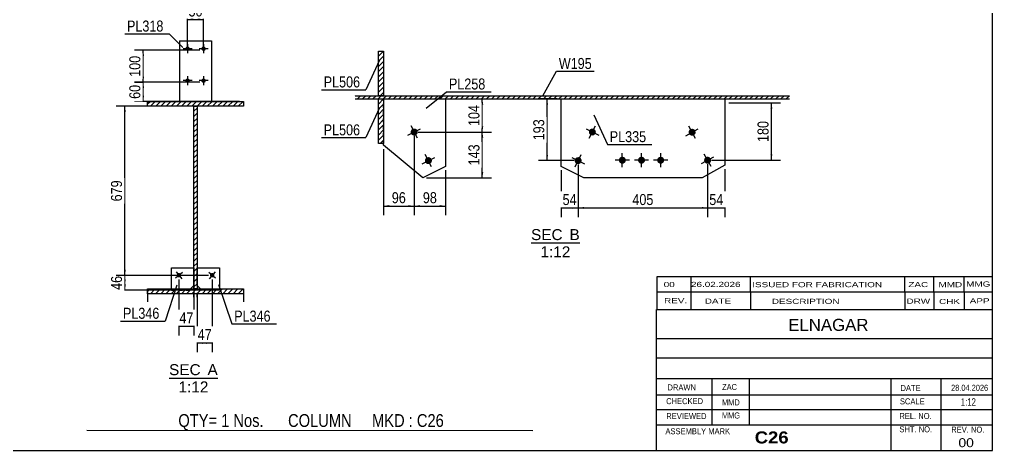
# Model space of a CAD drawing. Header units: millimetres. Extents: x -290 to 123, y -158 to 129.
# Drawn here: x -131 to 122.8, y -157.6 to -45.1 of the extents above; entities that cross this region are included whole.
import ezdxf

# ---------------------------------------------------------------- set-up
doc = ezdxf.new("R2010")
doc.units = ezdxf.units.MM
doc.linetypes.add('DXK_LINE_DOT1', pattern=[1.8814, 0.9407, -0.9407])
doc.styles.add('Arial', font='ARIAL.TTF', dxfattribs={"height": 0.2})
doc.styles.add('Arial Bold', font='ARIALBD.TTF', dxfattribs={"height": 0.2})
doc.styles.add('Arial Narrow', font='ARIALN.TTF', dxfattribs={"height": 0.2})

# ---------------------------------------------------------------- blocks, each defined once
blk = doc.blocks.new('Unknown-622979725-1210')
at = {"color": 5, "linetype": 'Continuous'}
for p, q in [((122.75, -157.59), (122.75, 129.41)), ((-287.25, -157.59), (122.75, -157.59))]:
    blk.add_line(p, q, dxfattribs=at)
blk = doc.blocks.new('Unknown-622979725-12 - 1256')
at = {"color": 1, "linetype": 'Continuous'}
blk.add_line((-91.96, -138.68), (-79.27, -138.68), dxfattribs=at)
at = {"color": 0, "linetype": 'Continuous'}
for points in [[(-83.74, -137.93), (-83.74, -134.93), (-91.96, -134.93), (-91.96, -137.93)], [(-79.27, -137.93), (-79.27, -134.93), (-81.94, -134.93), (-81.94, -137.93)], [(-81.72, -142.43), (-81.72, -139.43), (-89.5, -139.43), (-89.5, -142.43)]]:
    blk.add_wipeout(points, dxfattribs=at)
at = {"color": 136, "linetype": 'Continuous', "style": 'Arial'}
for s, height, p in [('SEC', 2.865, (-91.96, -137.93)), ('A', 2.87, (-81.94, -137.93)), ('1:12', 2.865, (-89.5, -142.43))]:
    blk.add_text(s, height=height, dxfattribs=at).set_placement(p)
blk = doc.blocks.new('Unknown-622979725-13 - 2898')
at = {"color": 1, "linetype": 'Continuous'}
blk.add_line((2.42, -103.45), (15.1, -103.45), dxfattribs=at)
at = {"color": 0, "linetype": 'Continuous'}
for points in [[(10.64, -102.7), (10.64, -99.7), (2.42, -99.7), (2.42, -102.7)], [(15.1, -102.7), (15.1, -99.7), (12.44, -99.7), (12.44, -102.7)], [(12.65, -107.2), (12.65, -104.2), (4.87, -104.2), (4.87, -107.2)]]:
    blk.add_wipeout(points, dxfattribs=at)
at = {"color": 136, "linetype": 'Continuous', "style": 'Arial'}
for s, height, p in [('SEC', 2.865, (2.42, -102.7)), ('B', 2.87, (12.44, -102.7)), ('1:12', 2.865, (4.87, -107.2))]:
    blk.add_text(s, height=height, dxfattribs=at).set_placement(p)
blk = doc.blocks.new('Bolt-622979725-1335 - 1256')
at = {"linetype": 'Continuous'}
blk.add_hatch(color=3, dxfattribs=at).paths.add_polyline_path([(-80.27, -112.23, -1), (-81.18, -111.49, -1)])
at = {"color": 3, "linetype": 'Continuous'}
for p, q in [((-79.82, -112.6), (-81.63, -111.12)), ((-79.98, -110.96), (-81.47, -112.76))]:
    blk.add_line(p, q, dxfattribs=at)
blk = doc.blocks.new('Part-622979725-1260 - 1256')
at = {"linetype": 'Continuous'}
h = blk.add_hatch(dxfattribs=at)
h.set_pattern_fill('', scale=0.3, style=0, pattern_type=0)
h.set_pattern_definition([(45, (-72.5583, -67.7778), (-0.67352, 0.67352), [])])
h.paths.add_polyline_path([(-97.56, -67.78), (-72.56, -67.78), (-72.56, -66.53), (-97.56, -66.53)])
at = {"color": 2, "linetype": 'Continuous'}
for p, q in [((-97.56, -67.78), (-97.56, -66.53)), ((-97.56, -66.53), (-72.56, -66.53)), ((-72.56, -67.78), (-97.56, -67.78)), ((-72.56, -66.53), (-72.56, -67.78))]:
    blk.add_line(p, q, dxfattribs=at)
blk = doc.blocks.new('Part-622979725-1285 - 1256')
at = {"linetype": 'Continuous'}
h = blk.add_hatch(dxfattribs=at)
h.set_pattern_fill('', scale=0.3, style=0, pattern_type=0)
h.set_pattern_definition([(45, (-72.5583, -116.675), (-0.67352, 0.67352), [])])
h.paths.add_polyline_path([(-97.56, -116.68), (-72.56, -116.68), (-72.56, -115.42), (-97.56, -115.42)])
at = {"color": 7, "linetype": 'DXK_LINE_DOT1'}
for p, q in [((-97.56, -115.42), (-97.56, -116.68)), ((-72.56, -115.42), (-72.56, -116.68))]:
    blk.add_line(p, q, dxfattribs=at)
at = {"color": 2, "linetype": 'Continuous'}
for p, q in [((-97.56, -116.68), (-97.56, -115.42)), ((-97.56, -115.42), (-72.56, -115.42)), ((-97.56, -116.68), (-97.56, -118.8)), ((-72.56, -116.68), (-97.56, -116.68)), ((-72.56, -115.42), (-72.56, -116.68)), ((-72.56, -116.68), (-72.56, -118.8))]:
    blk.add_line(p, q, dxfattribs=at)
blk = doc.blocks.new('Part-622979725-1289 - 1256')
at = {"linetype": 'Continuous'}
h = blk.add_hatch(dxfattribs=at)
h.set_pattern_fill('', scale=0.3, style=0, pattern_type=0)
h.set_pattern_definition([(45, (-84.6416, -115.4195), (-0.67352, 0.67352), [])])
h.paths.add_polyline_path([(-85.47, -115.42), (-84.64, -115.42), (-84.64, -67.78), (-85.47, -67.78)])
at = {"color": 2, "linetype": 'Continuous'}
for p, q in [((-85.47, -80.28), (-85.47, -67.78)), ((-85.47, -67.78), (-84.64, -67.78)), ((-84.64, -67.78), (-84.64, -80.28)), ((-85.47, -115.42), (-85.47, -80.38)), ((-84.64, -80.38), (-84.64, -115.42)), ((-84.64, -115.42), (-85.47, -115.42))]:
    blk.add_line(p, q, dxfattribs=at)
at = {"color": 7, "linetype": 'DXK_LINE_DOT1'}
for p, q in [((-85.47, -117.55), (-85.47, -115.42)), ((-84.64, -117.55), (-84.64, -115.42))]:
    blk.add_line(p, q, dxfattribs=at)
blk = doc.blocks.new('Bolt-622979725-1296 - 1256')
at = {"linetype": 'Continuous'}
for points in [[(-86.56, -52.78, -1), (-87.72, -52.78, -1)], [(-82.39, -52.78, -1), (-83.56, -52.78, -1)], [(-86.56, -61.11, -1), (-87.72, -61.11, -1)], [(-82.39, -61.11, -1), (-83.56, -61.11, -1)]]:
    blk.add_hatch(color=3, dxfattribs=at).paths.add_polyline_path(points)
at = {"color": 3, "linetype": 'Continuous'}
for p, q in [((-85.97, -52.78), (-88.31, -52.78)), ((-87.14, -51.61), (-87.14, -53.94)), ((-81.81, -52.78), (-84.14, -52.78)), ((-82.97, -51.61), (-82.97, -53.94)), ((-87.14, -59.94), (-87.14, -62.28)), ((-82.97, -59.94), (-82.97, -62.28)), ((-85.97, -61.11), (-88.31, -61.11)), ((-81.81, -61.11), (-84.14, -61.11))]:
    blk.add_line(p, q, dxfattribs=at)
blk = doc.blocks.new('Bolt-622979725-1334 - 1256')
at = {"linetype": 'Continuous'}
blk.add_hatch(color=3, dxfattribs=at).paths.add_polyline_path([(-88.94, -111.49, -1), (-89.84, -112.23, -1)])
at = {"color": 3, "linetype": 'Continuous'}
for p, q in [((-88.49, -111.12), (-90.29, -112.6)), ((-90.13, -110.96), (-88.65, -112.76))]:
    blk.add_line(p, q, dxfattribs=at)
blk = doc.blocks.new('Part-622979725-1362 - 1256')
at = {"color": 2, "linetype": 'Continuous'}
for p, q in [((-84.62, -114.53), (-84.62, -109.95)), ((-84.62, -109.95), (-78.78, -109.95)), ((-78.78, -109.95), (-78.78, -115.42)), ((-84.62, -114.53), (-83.73, -115.42))]:
    blk.add_line(p, q, dxfattribs=at)
at = {"color": 7, "linetype": 'DXK_LINE_DOT1'}
for p, q in [((-83.73, -115.42), (-83.37, -115.78)), ((-78.78, -115.78), (-83.37, -115.78)), ((-78.78, -115.42), (-78.78, -115.78))]:
    blk.add_line(p, q, dxfattribs=at)
blk = doc.blocks.new('Part-622979725-1367 - 1256')
at = {"color": 2, "linetype": 'Continuous'}
for p, q in [((-91.33, -115.42), (-91.33, -109.95)), ((-91.33, -109.95), (-85.5, -109.95)), ((-85.5, -109.95), (-85.5, -114.53)), ((-85.5, -114.53), (-86.39, -115.42))]:
    blk.add_line(p, q, dxfattribs=at)
at = {"color": 7, "linetype": 'DXK_LINE_DOT1'}
for p, q in [((-91.33, -115.42), (-91.33, -115.78)), ((-91.33, -115.78), (-86.75, -115.78)), ((-86.39, -115.42), (-86.75, -115.78))]:
    blk.add_line(p, q, dxfattribs=at)
blk = doc.blocks.new('Part-622979725-1390 - 1256')
at = {"color": 2, "linetype": 'Continuous'}
for p, q in [((-89.22, -50.69), (-80.89, -50.69)), ((-89.22, -50.69), (-89.22, -66.53)), ((-80.89, -50.69), (-80.89, -66.53))]:
    blk.add_line(p, q, dxfattribs=at)
at = {"color": 7, "linetype": 'DXK_LINE_DOT1'}
blk.add_line((-89.22, -66.53), (-80.89, -66.53), dxfattribs=at)
blk = doc.blocks.new('Bolt-622979725-3028 - 2898')
at = {"linetype": 'Continuous'}
for points in [[(25.3, -81.86, -1), (27.14, -81.86, -1)], [(30.3, -81.86, -1), (32.14, -81.86, -1)], [(35.3, -81.86, -1), (37.14, -81.86, -1)]]:
    blk.add_hatch(color=3, dxfattribs=at).paths.add_polyline_path(points)
at = {"color": 3, "linetype": 'Continuous'}
for p, q in [((26.22, -83.69), (26.22, -80.02)), ((31.22, -83.69), (31.22, -80.02)), ((36.22, -83.69), (36.22, -80.02)), ((28.05, -81.86), (24.39, -81.86)), ((33.05, -81.86), (29.39, -81.86)), ((38.05, -81.86), (34.39, -81.86))]:
    blk.add_line(p, q, dxfattribs=at)
blk = doc.blocks.new('Part-622979725-2935 - 2898')
at = {"color": 2, "linetype": 'Continuous'}
for p, q in [((10.23, -83.47), (10.23, -65.88)), ((52.99, -65.88), (52.99, -83.16)), ((16.2, -86.44), (10.23, -83.47)), ((52.99, -83.16), (47.07, -86.44)), ((47.07, -86.44), (16.2, -86.44))]:
    blk.add_line(p, q, dxfattribs=at)
at = {"color": 7, "linetype": 'DXK_LINE_DOT1'}
blk.add_line((10.23, -65.88), (52.99, -65.88), dxfattribs=at)
blk = doc.blocks.new('Part-622979725-3001 - 2898')
at = {"linetype": 'Continuous'}
h = blk.add_hatch(dxfattribs=at)
h.set_pattern_fill('', scale=0.3, style=0, pattern_type=0)
h.set_pattern_definition([(45, (-37.4024, -65.875), (-0.67352, 0.67352), [])])
h.paths.add_polyline_path([(-36.07, -65.88), (-37.4, -65.88), (-37.4, -77.54), (-36.07, -77.54)])
at = {"color": 2, "linetype": 'Continuous'}
for p, q in [((-37.4, -65.88), (-36.07, -65.88)), ((-37.4, -77.54), (-37.4, -65.88)), ((-36.07, -65.88), (-36.07, -77.54)), ((-36.07, -77.54), (-37.4, -77.54))]:
    blk.add_line(p, q, dxfattribs=at)
blk = doc.blocks.new('Bolt-622979725-3021 - 2898')
at = {"linetype": 'Continuous'}
for points in [[(17.59, -74.1, -1), (19.23, -74.92, -1)], [(13.88, -81.56, -1), (15.52, -82.38, -1)]]:
    blk.add_hatch(color=3, dxfattribs=at).paths.add_polyline_path(points)
at = {"color": 3, "linetype": 'Continuous'}
for p, q in [((17.6, -76.15), (19.23, -72.87)), ((16.77, -73.69), (20.05, -75.33)), ((13.06, -81.16), (16.34, -82.79)), ((13.88, -83.61), (15.52, -80.33))]:
    blk.add_line(p, q, dxfattribs=at)
blk = doc.blocks.new('Part-622979725-2957 - 2898')
at = {"color": 7, "linetype": 'DXK_LINE_DOT1'}
for p, q in [((-36.07, -65.88), (-19.87, -65.88)), ((-36.07, -77.54), (-36.07, -65.88))]:
    blk.add_line(p, q, dxfattribs=at)
at = {"color": 2, "linetype": 'Continuous'}
for p, q in [((-19.87, -65.88), (-19.87, -83.47)), ((-36.07, -77.96), (-36.07, -77.54)), ((-25.84, -86.44), (-36.07, -77.96)), ((-19.87, -83.47), (-25.84, -86.44))]:
    blk.add_line(p, q, dxfattribs=at)
blk = doc.blocks.new('Part-622979725-3006 - 2898')
at = {"linetype": 'Continuous'}
h = blk.add_hatch(dxfattribs=at)
h.set_pattern_fill('', scale=0.3, style=0, pattern_type=0)
h.set_pattern_definition([(45, (-37.4024, -53.375), (-0.67352, 0.67352), [])])
h.paths.add_polyline_path([(-36.07, -53.38), (-37.4, -53.38), (-37.4, -65.04), (-36.07, -65.04)])
at = {"color": 2, "linetype": 'Continuous'}
for p, q in [((-37.4, -53.38), (-36.07, -53.38)), ((-37.4, -65.04), (-37.4, -53.38)), ((-36.07, -53.38), (-36.07, -65.04)), ((-36.07, -65.04), (-37.4, -65.04))]:
    blk.add_line(p, q, dxfattribs=at)
blk = doc.blocks.new('Part-622979725-3013 - 2898')
at = {"linetype": 'Continuous'}
h = blk.add_hatch(dxfattribs=at)
h.set_pattern_fill('', scale=0.3, style=0, pattern_type=0)
h.set_pattern_definition([(45, (69.7739, -65.0417), (-0.673519, 0.673519), [])])
h.paths.add_polyline_path([(69.77, -65.88), (69.77, -65.04), (-43.47, -65.04), (-43.47, -65.88)])
at = {"color": 2, "linetype": 'Continuous'}
for p, q in [((-43.47, -65.04), (-4.87, -65.04)), ((-43.47, -65.88), (-4.87, -65.88)), ((-4.77, -65.04), (69.77, -65.04)), ((-4.77, -65.88), (69.77, -65.88))]:
    blk.add_line(p, q, dxfattribs=at)
blk = doc.blocks.new('Bolt-622979725-3020 - 2898')
at = {"linetype": 'Continuous'}
for points in [[(43.62, -75.02, -1), (45.22, -74.13, -1)], [(47.65, -82.31, -1), (49.26, -81.42, -1)]]:
    blk.add_hatch(color=3, dxfattribs=at).paths.add_polyline_path(points)
at = {"color": 3, "linetype": 'Continuous'}
for p, q in [((45.31, -76.18), (43.53, -72.97)), ((42.82, -75.46), (46.02, -73.68)), ((46.85, -82.75), (50.06, -80.98)), ((49.34, -83.47), (47.57, -80.26))]:
    blk.add_line(p, q, dxfattribs=at)
blk = doc.blocks.new('Bolt-622979725-3022 - 2898')
at = {"linetype": 'Continuous'}
for points in [[(-28.87, -74.92, -1), (-27.23, -74.1, -1)], [(-25.16, -82.38, -1), (-23.52, -81.56, -1)]]:
    blk.add_hatch(color=3, dxfattribs=at).paths.add_polyline_path(points)
at = {"color": 3, "linetype": 'Continuous'}
for p, q in [((-27.23, -76.15), (-28.87, -72.87)), ((-29.69, -75.33), (-26.41, -73.69)), ((-25.98, -82.79), (-22.7, -81.16)), ((-23.52, -83.61), (-25.15, -80.33))]:
    blk.add_line(p, q, dxfattribs=at)
blk = doc.blocks.new('StraightDimension-622979725-1481 - 1256')
at = {"linetype": 'Continuous'}
for points in [[(-87.89, -125.41), (-89.39, -125.16), (-87.89, -124.91)], [(-86.97, -124.91), (-85.47, -125.16), (-86.97, -125.41)]]:
    blk.add_hatch(color=7, dxfattribs=at).paths.add_polyline_path(points)
at = {"color": 7, "linetype": 'Continuous'}
for p, q in [((-89.39, -112.94), (-89.39, -127.56)), ((-85.47, -114.61), (-85.47, -127.56)), ((-89.39, -125.16), (-85.47, -125.16))]:
    blk.add_line(p, q, dxfattribs=at)
at = {"color": 0}
blk.add_wipeout([(-85.01, -125.01), (-85.01, -120.81), (-89.86, -120.81), (-89.86, -125.01)], dxfattribs=at)
at = {"color": 3, "style": 'Arial Narrow'}
blk.add_text('47', height=2.863, dxfattribs=at).set_placement((-89.26, -124.41))
blk = doc.blocks.new('StraightDimension-622979725-1418 - 1256')
at = {"linetype": 'Continuous'}
for points in [[(-83.14, -129.78), (-84.64, -129.53), (-83.14, -129.28)], [(-82.22, -129.28), (-80.72, -129.53), (-82.22, -129.78)]]:
    blk.add_hatch(color=7, dxfattribs=at).paths.add_polyline_path(points)
at = {"color": 7, "linetype": 'Continuous'}
for p, q in [((-80.72, -112.94), (-80.72, -131.93)), ((-84.64, -116.42), (-84.64, -131.93)), ((-84.64, -129.53), (-80.72, -129.53))]:
    blk.add_line(p, q, dxfattribs=at)
at = {"color": 0}
blk.add_wipeout([(-80.26, -129.38), (-80.26, -125.18), (-85.11, -125.18), (-85.11, -129.38)], dxfattribs=at)
at = {"color": 3, "style": 'Arial Narrow'}
blk.add_text('47', height=2.863, dxfattribs=at).set_placement((-84.51, -128.78))
blk = doc.blocks.new('StraightDimension-622979725-1434 - 1256')
at = {"linetype": 'Continuous'}
for points in [[(-98.97, -63.03), (-98.72, -61.53), (-98.47, -63.03)], [(-98.47, -65.03), (-98.72, -66.53), (-98.97, -65.03)]]:
    blk.add_hatch(color=7, dxfattribs=at).paths.add_polyline_path(points)
at = {"color": 7, "linetype": 'Continuous'}
for p, q in [((-83.97, -61.53), (-100.97, -61.53)), ((-98.72, -66.53), (-98.72, -61.53)), ((-73.56, -66.53), (-100.97, -66.53))]:
    blk.add_line(p, q, dxfattribs=at)
at = {"color": 0}
blk.add_wipeout([(-98.87, -61.6), (-103.07, -61.6), (-103.07, -66.46), (-98.87, -66.46)], dxfattribs=at)
at = {"color": 3, "style": 'Arial Narrow'}
blk.add_text('60', height=2.863, rotation=90.0002, dxfattribs=at).set_placement((-99.47, -65.86))
blk = doc.blocks.new('StraightDimension-622979725-1449 - 1256')
at = {"linetype": 'Continuous'}
for points in [[(-98.97, -54.69), (-98.72, -53.19), (-98.47, -54.69)], [(-98.47, -60.03), (-98.72, -61.53), (-98.97, -60.03)]]:
    blk.add_hatch(color=7, dxfattribs=at).paths.add_polyline_path(points)
at = {"color": 7, "linetype": 'Continuous'}
for p, q in [((-83.97, -53.19), (-100.97, -53.19)), ((-98.72, -61.53), (-98.72, -53.19)), ((-83.97, -61.53), (-100.97, -61.53))]:
    blk.add_line(p, q, dxfattribs=at)
at = {"color": 0}
blk.add_wipeout([(-98.87, -54.02), (-103.07, -54.02), (-103.07, -60.7), (-98.87, -60.7)], dxfattribs=at)
at = {"color": 3, "style": 'Arial Narrow'}
blk.add_text('100', height=2.863, rotation=90.0002, dxfattribs=at).set_placement((-99.47, -60.1))
blk = doc.blocks.new('StraightDimension-622979725-1460 - 1256')
at = {"linetype": 'Continuous'}
for points in [[(-85.64, -45.37), (-87.14, -45.12), (-85.64, -44.87)], [(-84.47, -44.87), (-82.97, -45.12), (-84.47, -45.37)]]:
    blk.add_hatch(color=7, dxfattribs=at).paths.add_polyline_path(points)
at = {"color": 7, "linetype": 'Continuous'}
for p, q in [((-87.14, -52.19), (-87.14, -42.87)), ((-82.97, -52.19), (-82.97, -42.87)), ((-87.14, -45.12), (-82.97, -45.12))]:
    blk.add_line(p, q, dxfattribs=at)
at = {"color": 0}
blk.add_wipeout([(-82.63, -44.97), (-82.63, -40.77), (-87.49, -40.77), (-87.49, -44.97)], dxfattribs=at)
at = {"color": 3, "style": 'Arial Narrow'}
blk.add_text('50', height=2.863, dxfattribs=at).set_placement((-86.89, -44.37))
blk = doc.blocks.new('StraightDimension-622979725-1470 - 1256')
at = {"linetype": 'Continuous'}
for points in [[(-103.74, -113.44), (-103.49, -111.94), (-103.24, -113.44)], [(-103.24, -114.28), (-103.49, -115.78), (-103.74, -114.28)]]:
    blk.add_hatch(color=7, dxfattribs=at).paths.add_polyline_path(points)
at = {"color": 7, "linetype": 'Continuous'}
for p, q in [((-81.72, -111.94), (-105.74, -111.94)), ((-103.49, -115.78), (-103.49, -111.94)), ((-79.78, -115.78), (-105.74, -115.78))]:
    blk.add_line(p, q, dxfattribs=at)
at = {"color": 0}
blk.add_wipeout([(-103.64, -111.43), (-107.84, -111.43), (-107.84, -116.29), (-103.64, -116.29)], dxfattribs=at)
at = {"color": 3, "style": 'Arial Narrow'}
blk.add_text('46', height=2.863, rotation=90.0002, dxfattribs=at).set_placement((-104.24, -115.69))
blk = doc.blocks.new('StraightDimension-622979725-1474 - 1256')
at = {"linetype": 'Continuous'}
for points in [[(-103.74, -69.28), (-103.49, -67.78), (-103.24, -69.28)], [(-103.24, -110.44), (-103.49, -111.94), (-103.74, -110.44)]]:
    blk.add_hatch(color=7, dxfattribs=at).paths.add_polyline_path(points)
at = {"color": 7, "linetype": 'Continuous'}
for p, q in [((-73.56, -67.78), (-105.74, -67.78)), ((-103.49, -111.94), (-103.49, -67.78)), ((-81.72, -111.94), (-105.74, -111.94))]:
    blk.add_line(p, q, dxfattribs=at)
at = {"color": 0}
blk.add_wipeout([(-103.64, -86.52), (-107.84, -86.52), (-107.84, -93.2), (-103.64, -93.2)], dxfattribs=at)
at = {"color": 3, "style": 'Arial Narrow'}
blk.add_text('679', height=2.863, rotation=90.0002, dxfattribs=at).set_placement((-104.24, -92.6))
blk = doc.blocks.new('StraightDimension-622979725-3063 - 2898')
at = {"linetype": 'Continuous'}
for points in [[(49.96, -94.55), (48.46, -94.3), (49.96, -94.05)], [(51.49, -94.05), (52.99, -94.3), (51.49, -94.55)]]:
    blk.add_hatch(color=7, dxfattribs=at).paths.add_polyline_path(points)
at = {"color": 7, "linetype": 'Continuous'}
for p, q in [((48.46, -82.86), (48.46, -96.7)), ((52.99, -84.16), (52.99, -96.7)), ((48.46, -94.3), (52.99, -94.3))]:
    blk.add_line(p, q, dxfattribs=at)
at = {"color": 0}
blk.add_wipeout([(53.15, -94.15), (53.15, -89.95), (48.29, -89.95), (48.29, -94.15)], dxfattribs=at)
at = {"color": 3, "style": 'Arial Narrow'}
blk.add_text('54', height=2.863, dxfattribs=at).set_placement((48.89, -93.55))
blk = doc.blocks.new('StraightDimension-622979725-11966 - 2898')
at = {"linetype": 'Continuous'}
for points in [[(64.84, -68.38), (65.09, -66.88), (65.34, -68.38)], [(65.34, -80.36), (65.09, -81.86), (64.84, -80.36)]]:
    blk.add_hatch(color=7, dxfattribs=at).paths.add_polyline_path(points)
at = {"color": 7, "linetype": 'Continuous'}
for p, q in [((53.99, -66.88), (67.49, -66.88)), ((65.09, -81.86), (65.09, -66.88)), ((49.46, -81.86), (67.49, -81.86))]:
    blk.add_line(p, q, dxfattribs=at)
at = {"color": 0}
blk.add_wipeout([(64.94, -71.03), (60.74, -71.03), (60.74, -77.71), (64.94, -77.71)], dxfattribs=at)
at = {"color": 3, "style": 'Arial Narrow'}
blk.add_text('180', height=2.863, rotation=90.0002, dxfattribs=at).set_placement((64.34, -77.11))
blk = doc.blocks.new('StraightDimension-622979725-3084 - 2898')
at = {"linetype": 'Continuous'}
for points in [[(-10.54, -76.01), (-10.29, -74.51), (-10.04, -76.01)], [(-10.04, -84.94), (-10.29, -86.44), (-10.54, -84.94)]]:
    blk.add_hatch(color=7, dxfattribs=at).paths.add_polyline_path(points)
at = {"color": 7, "linetype": 'Continuous'}
for p, q in [((-27.05, -74.51), (-7.89, -74.51)), ((-10.29, -86.44), (-10.29, -74.51)), ((-24.84, -86.44), (-7.89, -86.44))]:
    blk.add_line(p, q, dxfattribs=at)
at = {"color": 0}
blk.add_wipeout([(-10.44, -77.13), (-14.64, -77.13), (-14.64, -83.82), (-10.44, -83.82)], dxfattribs=at)
at = {"color": 3, "style": 'Arial Narrow'}
blk.add_text('143', height=2.863, rotation=90.0002, dxfattribs=at).set_placement((-11.04, -83.22))
blk = doc.blocks.new('StraightDimension-622979725-3073 - 2898')
at = {"linetype": 'Continuous'}
for points in [[(11.73, -94.55), (10.23, -94.3), (11.73, -94.05)], [(13.2, -94.05), (14.7, -94.3), (13.2, -94.55)]]:
    blk.add_hatch(color=7, dxfattribs=at).paths.add_polyline_path(points)
at = {"color": 7, "linetype": 'Continuous'}
for p, q in [((14.7, -82.97), (14.7, -96.7)), ((10.23, -84.47), (10.23, -96.7)), ((10.23, -94.3), (14.7, -94.3))]:
    blk.add_line(p, q, dxfattribs=at)
at = {"color": 0}
blk.add_wipeout([(14.89, -94.15), (14.89, -89.95), (10.04, -89.95), (10.04, -94.15)], dxfattribs=at)
at = {"color": 3, "style": 'Arial Narrow'}
blk.add_text('54', height=2.863, dxfattribs=at).set_placement((10.64, -93.55))
blk = doc.blocks.new('StraightDimension-622979725-3032 - 2898')
at = {"linetype": 'Continuous'}
for points in [[(-26.55, -94.07), (-28.05, -93.82), (-26.55, -93.57)], [(-21.37, -93.57), (-19.87, -93.82), (-21.37, -94.07)]]:
    blk.add_hatch(color=7, dxfattribs=at).paths.add_polyline_path(points)
at = {"color": 7, "linetype": 'Continuous'}
for p, q in [((-28.05, -75.51), (-28.05, -96.22)), ((-19.87, -84.47), (-19.87, -96.22)), ((-28.05, -93.82), (-19.87, -93.82))]:
    blk.add_line(p, q, dxfattribs=at)
at = {"color": 0}
blk.add_wipeout([(-21.53, -93.67), (-21.53, -89.47), (-26.39, -89.47), (-26.39, -93.67)], dxfattribs=at)
at = {"color": 3, "style": 'Arial Narrow'}
blk.add_text('98', height=2.863, dxfattribs=at).set_placement((-25.79, -93.07))
blk = doc.blocks.new('StraightDimension-622979725-3042 - 2898')
at = {"linetype": 'Continuous'}
for points in [[(-34.57, -94.07), (-36.07, -93.82), (-34.57, -93.57)], [(-29.55, -93.57), (-28.05, -93.82), (-29.55, -94.07)]]:
    blk.add_hatch(color=7, dxfattribs=at).paths.add_polyline_path(points)
at = {"color": 7, "linetype": 'Continuous'}
for p, q in [((-28.05, -75.51), (-28.05, -96.22)), ((-36.07, -78.96), (-36.07, -96.22)), ((-36.07, -93.82), (-28.05, -93.82))]:
    blk.add_line(p, q, dxfattribs=at)
at = {"color": 0}
blk.add_wipeout([(-29.63, -93.67), (-29.63, -89.47), (-34.49, -89.47), (-34.49, -93.67)], dxfattribs=at)
at = {"color": 3, "style": 'Arial Narrow'}
blk.add_text('96', height=2.863, dxfattribs=at).set_placement((-33.89, -93.07))
blk = doc.blocks.new('StraightDimension-622979725-3053 - 2898')
at = {"linetype": 'Continuous'}
for points in [[(16.2, -94.55), (14.7, -94.3), (16.2, -94.05)], [(46.96, -94.05), (48.46, -94.3), (46.96, -94.55)]]:
    blk.add_hatch(color=7, dxfattribs=at).paths.add_polyline_path(points)
at = {"color": 7, "linetype": 'Continuous'}
for p, q in [((14.7, -82.97), (14.7, -96.7)), ((48.46, -82.86), (48.46, -96.7)), ((14.7, -94.3), (48.46, -94.3))]:
    blk.add_line(p, q, dxfattribs=at)
at = {"color": 0}
blk.add_wipeout([(34.92, -94.15), (34.92, -89.95), (28.24, -89.95), (28.24, -94.15)], dxfattribs=at)
at = {"color": 3, "style": 'Arial Narrow'}
blk.add_text('405', height=2.863, dxfattribs=at).set_placement((28.84, -93.55))
blk = doc.blocks.new('StraightDimension-622979725-3094 - 2898')
at = {"linetype": 'Continuous'}
for points in [[(-10.54, -67.38), (-10.29, -65.88), (-10.04, -67.38)], [(-10.04, -73.01), (-10.29, -74.51), (-10.54, -73.01)]]:
    blk.add_hatch(color=7, dxfattribs=at).paths.add_polyline_path(points)
at = {"color": 7, "linetype": 'Continuous'}
for p, q in [((-18.87, -65.88), (-7.89, -65.88)), ((-10.29, -74.51), (-10.29, -65.88)), ((-27.05, -74.51), (-7.89, -74.51))]:
    blk.add_line(p, q, dxfattribs=at)
at = {"color": 0}
blk.add_wipeout([(-10.44, -66.85), (-14.64, -66.85), (-14.64, -73.54), (-10.44, -73.54)], dxfattribs=at)
at = {"color": 3, "style": 'Arial Narrow'}
blk.add_text('104', height=2.863, rotation=90.0002, dxfattribs=at).set_placement((-11.04, -72.94))
blk = doc.blocks.new('StraightDimension-622979725-11995 - 2898')
at = {"linetype": 'Continuous'}
for points in [[(6.36, -67.38), (6.61, -65.88), (6.86, -67.38)], [(6.86, -80.47), (6.61, -81.97), (6.36, -80.47)]]:
    blk.add_hatch(color=7, dxfattribs=at).paths.add_polyline_path(points)
at = {"color": 7, "linetype": 'Continuous'}
for p, q in [((9.23, -65.88), (4.36, -65.88)), ((6.61, -81.97), (6.61, -65.88)), ((13.7, -81.97), (4.36, -81.97))]:
    blk.add_line(p, q, dxfattribs=at)
at = {"color": 0}
blk.add_wipeout([(6.46, -70.58), (2.26, -70.58), (2.26, -77.27), (6.46, -77.27)], dxfattribs=at)
at = {"color": 3, "style": 'Arial Narrow'}
blk.add_text('193', height=2.863, rotation=90.0002, dxfattribs=at).set_placement((5.86, -76.67))
blk = doc.blocks.new('CBS_CALLOFF-622979725-13324')
at = {"color": 7, "linetype": 'Continuous'}
blk.add_line((-113.37, -152.32), (2.86, -152.34), dxfattribs=at)
at = {"color": 3, "linetype": 'Continuous', "style": 'Arial Narrow'}
blk.add_text('QTY= 1 Nos.      COLUMN     MKD : C26', height=3.3405, dxfattribs=at).set_placement((-89.55, -151.43))
blk = doc.blocks.new('CBS_NAME_BLOG-622979725-13325')
at = {"color": 7, "linetype": 'Continuous'}
for p, q in [((35.16, -120.84), (122.68, -120.84)), ((35.16, -157.55), (35.16, -120.84)), ((35.16, -128.38), (122.68, -128.38)), ((35.23, -133.43), (122.75, -133.43)), ((35.16, -138.81), (122.68, -138.81)), ((49.68, -150.91), (49.68, -138.81)), ((59.37, -150.89), (59.37, -138.82)), ((96.28, -157.55), (96.28, -138.82)), ((109.33, -157.55), (109.33, -138.81)), ((35.17, -143.1), (122.75, -143.09)), ((35.16, -146.85), (122.68, -146.85)), ((35.16, -150.89), (122.68, -150.89)), ((35.16, -157.59), (122.75, -157.59))]:
    blk.add_line(p, q, dxfattribs=at)
at = {"color": 3, "linetype": 'Continuous', "style": 'Arial'}
blk.add_text('ELNAGAR', height=3.133, dxfattribs=at).set_placement((69.48, -126.37))
at = {"color": 3, "linetype": 'Continuous'}
for s, height, style, width, p in [('DRAWN', 1.566, 'Arial', 0.9, (37.99, -141.91)), ('ZAC', 1.565, 'Arial Narrow', 0.9, (52.25, -141.78)), ('DATE', 1.566, 'Arial', 0.9, (98.75, -142.07)), ('28.04.2026', 1.565, 'Arial Narrow', 0.9, (111.94, -142.01)), ('CHECKED', 1.566, 'Arial', 0.9, (37.64, -145.49)), ('MMD', 1.565, 'Arial Narrow', 0.9, (52.22, -145.83)), ('SCALE', 1.566, 'Arial', 0.9, (98.6, -145.55)), ('1:12', 1.957, 'Arial Narrow', 0.9, (114.49, -145.91)), ('REVIEWED', 1.566, 'Arial', 0.9, (37.68, -149.4)), ('MMG', 1.565, 'Arial Narrow', 0.9, (52.19, -149.23)), ('REL. NO.', 1.566, 'Arial', 0.9, (98.46, -149.36)), ('ASSEMBLY MARK', 1.5663, 'Arial', 0.9, (37.46, -153.33)), ('SHT. NO.', 1.566, 'Arial', 0.9, (98.46, -152.82)), ('REV. NO.', 1.566, 'Arial', 0.9, (111.98, -152.91)), ('C26', 3.131, 'Arial Bold', 1.1, (60.74, -155.74))]:
    blk.add_text(s, height=height, dxfattribs=dict(at, style=style, width=width)).set_placement(p)
at = {"color": 3, "style": 'Arial', "width": 1.1}
blk.add_text('00', height=2.349, dxfattribs=at).set_placement((113.86, -156.72))
blk = doc.blocks.new('CBS_REVISION-622979725-13326')
at = {"color": 7, "linetype": 'Continuous'}
for p, q in [((35.24, -112.31), (35.24, -116.21)), ((44.05, -112.3), (44.05, -116.21)), ((59.64, -116.21), (59.64, -112.29)), ((99.9, -116.21), (99.91, -112.29)), ((107.46, -116.21), (107.47, -112.29)), ((115.39, -116.21), (115.38, -112.3)), ((35.24, -116.21), (122.74, -116.21)), ((35.24, -116.21), (35.24, -120.84)), ((44.04, -116.21), (44.04, -120.84)), ((59.63, -116.21), (59.63, -120.78)), ((99.89, -116.21), (99.89, -120.84)), ((107.43, -116.21), (107.43, -120.84)), ((115.38, -116.21), (115.38, -120.84)), ((35.24, -120.84), (122.74, -120.84))]:
    blk.add_line(p, q, dxfattribs=at)
blk.add_arc((79, -28085.59), 27973.31, 89.910387, 90.089622, dxfattribs=at)
at = {"color": 7, "style": 'Arial Narrow', "width": 1.7}
for s, height, p in [('00', 1.326, (37.01, -114.95)), ('26.02.2026', 1.326, (44.12, -114.92)), ('ISSUED FOR FABRICATION', 1.3257, (60.1, -114.98)), ('ZAC', 1.326, (100.8, -114.96)), ('MMD', 1.326, (108.66, -114.98))]:
    blk.add_text(s, height=height, dxfattribs=at).set_placement(p)
at = {"color": 7, "linetype": 'Continuous', "style": 'Arial Narrow', "width": 1.7}
for s, height, p in [('MMG', 1.326, (115.88, -114.82)), ('REV.', 1.326, (37.1, -119.17)), ('DATE', 1.326, (47.73, -119.28)), ('DESCRIPTION', 1.3257, (65.21, -119.34)), ('DRW', 1.326, (100.32, -119.28)), ('CHK', 1.326, (108.81, -119.37)), ('APP', 1.326, (116.81, -119.21))]:
    blk.add_text(s, height=height, dxfattribs=at).set_placement(p)
blk = doc.blocks.new('Mark-622979725-1357 - 1256')
at = {"color": 0}
blk.add_wipeout([(-65.48, -123.96), (-65.48, -120.96), (-74.99, -120.96), (-74.99, -123.96)], dxfattribs=at)
blk.add_wipeout([(-65.48, -123.96), (-65.48, -120.96), (-74.99, -120.96), (-74.99, -123.96)], dxfattribs=at)
at = {"color": 7, "linetype": 'Continuous'}
for p, q in [((-79.09, -114.3), (-75.59, -124.56)), ((-75.59, -124.56), (-63.98, -124.56))]:
    blk.add_line(p, q, dxfattribs=at)
at = {"color": 3, "style": 'Arial Narrow'}
blk.add_text('PL346', height=2.863, dxfattribs=at).set_placement((-74.99, -123.96))
blk = doc.blocks.new('Mark-622979725-1363 - 1256')
at = {"color": 7, "linetype": 'Continuous'}
blk.add_line((-89.98, -114.43), (-92.98, -123.82), dxfattribs=at)
at = {"color": 0}
blk.add_wipeout([(-94.48, -123.22), (-94.48, -120.22), (-103.99, -120.22), (-103.99, -123.22)], dxfattribs=at)
blk.add_wipeout([(-94.48, -123.22), (-94.48, -120.22), (-103.99, -120.22), (-103.99, -123.22)], dxfattribs=at)
at = {"color": 7, "linetype": 'Continuous'}
blk.add_line((-104.59, -123.82), (-92.98, -123.82), dxfattribs=at)
at = {"color": 3, "style": 'Arial Narrow'}
blk.add_text('PL346', height=2.863, dxfattribs=at).set_placement((-103.99, -123.22))
blk = doc.blocks.new('Mark-622979725-1386 - 1256')
at = {"color": 7, "linetype": 'Continuous'}
blk.add_line((-88.4, -52.43), (-91.93, -48.89), dxfattribs=at)
at = {"color": 0}
blk.add_wipeout([(-93.43, -48.29), (-93.43, -45.29), (-102.94, -45.29), (-102.94, -48.29)], dxfattribs=at)
blk.add_wipeout([(-93.43, -48.29), (-93.43, -45.29), (-102.94, -45.29), (-102.94, -48.29)], dxfattribs=at)
at = {"color": 7, "linetype": 'Continuous'}
blk.add_line((-103.54, -48.89), (-91.93, -48.89), dxfattribs=at)
at = {"color": 3, "style": 'Arial Narrow'}
blk.add_text('PL318', height=2.863, dxfattribs=at).set_placement((-102.94, -48.29))
blk = doc.blocks.new('Mark-622979725-2931 - 2898')
at = {"color": 0}
blk.add_wipeout([(32.45, -77.15), (32.45, -74.15), (22.94, -74.15), (22.94, -77.15)], dxfattribs=at)
blk.add_wipeout([(32.45, -77.15), (32.45, -74.15), (22.94, -74.15), (22.94, -77.15)], dxfattribs=at)
at = {"color": 7, "linetype": 'Continuous'}
for p, q in [((18.81, -70.01), (22.34, -77.75)), ((22.34, -77.75), (33.95, -77.75))]:
    blk.add_line(p, q, dxfattribs=at)
at = {"color": 3, "style": 'Arial Narrow'}
blk.add_text('PL335', height=2.863, dxfattribs=at).set_placement((22.94, -77.15))
blk = doc.blocks.new('Mark-622979725-2953 - 2898')
at = {"color": 0}
blk.add_wipeout([(-9.5, -63.41), (-9.5, -60.41), (-19, -60.41), (-19, -63.41)], dxfattribs=at)
blk.add_wipeout([(-9.5, -63.41), (-9.5, -60.41), (-19, -60.41), (-19, -63.41)], dxfattribs=at)
at = {"color": 7, "linetype": 'Continuous'}
for p, q in [((-24.97, -68.27), (-19.6, -64.01)), ((-19.6, -64.01), (-8, -64.01))]:
    blk.add_line(p, q, dxfattribs=at)
at = {"color": 3, "style": 'Arial Narrow'}
blk.add_text('PL258', height=2.863, dxfattribs=at).set_placement((-19, -63.41))
blk = doc.blocks.new('Mark-622979725-2997 - 2898')
at = {"color": 7, "linetype": 'Continuous'}
blk.add_line((-37.11, -68.23), (-40.65, -75.97), dxfattribs=at)
at = {"color": 0}
blk.add_wipeout([(-42.15, -75.37), (-42.15, -72.37), (-51.65, -72.37), (-51.65, -75.37)], dxfattribs=at)
blk.add_wipeout([(-42.15, -75.37), (-42.15, -72.37), (-51.65, -72.37), (-51.65, -75.37)], dxfattribs=at)
at = {"color": 7, "linetype": 'Continuous'}
blk.add_line((-52.25, -75.97), (-40.65, -75.97), dxfattribs=at)
at = {"color": 3, "style": 'Arial Narrow'}
blk.add_text('PL506', height=2.863, dxfattribs=at).set_placement((-51.65, -75.37))
blk = doc.blocks.new('Mark-622979725-3002 - 2898')
at = {"color": 7, "linetype": 'Continuous'}
blk.add_line((-37.11, -55.73), (-40.65, -63.47), dxfattribs=at)
at = {"color": 0}
blk.add_wipeout([(-42.15, -62.87), (-42.15, -59.87), (-51.65, -59.87), (-51.65, -62.87)], dxfattribs=at)
blk.add_wipeout([(-42.15, -62.87), (-42.15, -59.87), (-51.65, -59.87), (-51.65, -62.87)], dxfattribs=at)
at = {"color": 7, "linetype": 'Continuous'}
blk.add_line((-52.25, -63.47), (-40.65, -63.47), dxfattribs=at)
at = {"color": 3, "style": 'Arial Narrow'}
blk.add_text('PL506', height=2.863, dxfattribs=at).set_placement((-51.65, -62.87))
blk = doc.blocks.new('Mark-622979725-3009 - 2898')
at = {"color": 0}
blk.add_wipeout([(18.25, -58.06), (18.25, -55.06), (9.66, -55.06), (9.66, -58.06)], dxfattribs=at)
blk.add_wipeout([(18.25, -58.06), (18.25, -55.06), (9.66, -55.06), (9.66, -58.06)], dxfattribs=at)
at = {"color": 7, "linetype": 'Continuous'}
for p, q in [((5.53, -65.04), (9.06, -58.66)), ((9.06, -58.66), (18.85, -58.66))]:
    blk.add_line(p, q, dxfattribs=at)
at = {"color": 3, "style": 'Arial Narrow'}
blk.add_text('W195', height=2.863, dxfattribs=at).set_placement((9.66, -58.06))

msp = doc.modelspace()

# ---------------------------------------------------------------- block references
for name in ['Unknown-622979725-1210', 'Part-622979725-1390 - 1256', 'Bolt-622979725-1296 - 1256', 'Part-622979725-3006 - 2898', 'Part-622979725-3013 - 2898', 'Part-622979725-3001 - 2898', 'Part-622979725-2957 - 2898', 'Part-622979725-2935 - 2898', 'Part-622979725-1260 - 1256', 'Part-622979725-1289 - 1256', 'Bolt-622979725-3022 - 2898', 'Bolt-622979725-3021 - 2898', 'Bolt-622979725-3020 - 2898', 'Bolt-622979725-3028 - 2898', 'Part-622979725-1367 - 1256', 'Bolt-622979725-1334 - 1256', 'Part-622979725-1362 - 1256', 'Bolt-622979725-1335 - 1256', 'CBS_REVISION-622979725-13326', 'Part-622979725-1285 - 1256', 'CBS_NAME_BLOG-622979725-13325', 'CBS_CALLOFF-622979725-13324']:
    msp.add_blockref(name, (0, 0))

# ---------------------------------------------------------------- next in the draw order: block references
for name in ['Mark-622979725-3002 - 2898', 'StraightDimension-622979725-1434 - 1256', 'Mark-622979725-2931 - 2898', 'StraightDimension-622979725-3084 - 2898', 'StraightDimension-622979725-3073 - 2898', 'StraightDimension-622979725-3063 - 2898', 'Unknown-622979725-13 - 2898', 'StraightDimension-622979725-1481 - 1256', 'Unknown-622979725-12 - 1256']:
    msp.add_blockref(name, (0, 0))

# ---------------------------------------------------------------- next in the draw order: block references
for name in ['StraightDimension-622979725-1449 - 1256', 'StraightDimension-622979725-11966 - 2898', 'StraightDimension-622979725-3032 - 2898', 'StraightDimension-622979725-1418 - 1256']:
    msp.add_blockref(name, (0, 0))

# ---------------------------------------------------------------- next in the draw order: block references
for name in ['StraightDimension-622979725-1460 - 1256', 'StraightDimension-622979725-3042 - 2898', 'StraightDimension-622979725-3053 - 2898', 'StraightDimension-622979725-1470 - 1256']:
    msp.add_blockref(name, (0, 0))

# ---------------------------------------------------------------- next in the draw order: block references
for name in ['Mark-622979725-1386 - 1256', 'StraightDimension-622979725-3094 - 2898', 'StraightDimension-622979725-11995 - 2898', 'StraightDimension-622979725-1474 - 1256', 'Mark-622979725-2997 - 2898', 'Mark-622979725-1363 - 1256', 'Mark-622979725-1357 - 1256']:
    msp.add_blockref(name, (0, 0))

# ---------------------------------------------------------------- next in the draw order: block references
for name in ['Mark-622979725-3009 - 2898', 'Mark-622979725-2953 - 2898']:
    msp.add_blockref(name, (0, 0))

doc.saveas('drawing.dxf')
